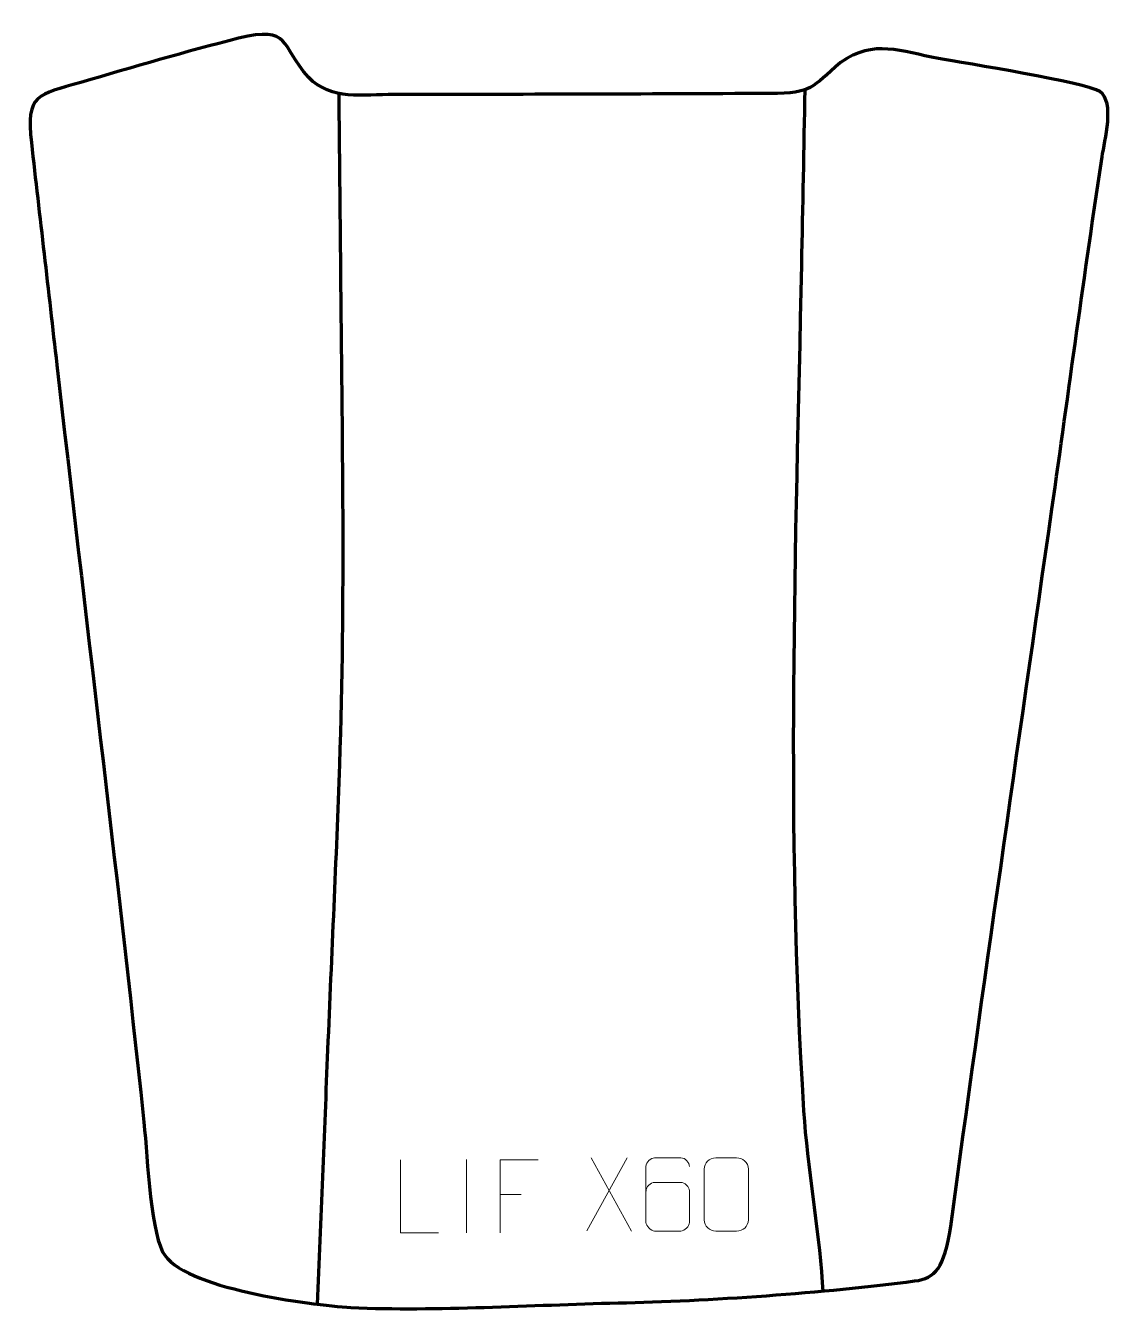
# Model space of a CAD drawing. Header units: millimetres. Extents: x 1184 to 1556, y 237 to 676.
import ezdxf

# ---------------------------------------------------------------- set-up
doc = ezdxf.new("R2010")
doc.units = ezdxf.units.MM
doc.header["$MEASUREMENT"] = 0
doc.layers.add('layer 2', color=7, linetype='Continuous')
doc.layers.add('layer 3', color=7, linetype='Continuous')

msp = doc.modelspace()

# ---------------------------------------------------------------- linework, layer by layer
at = {"layer": 'layer 2', "color": 142, "lineweight": 158}
for points in [[(1291.139, 652.5361), (1291.3309, 632.5631), (1291.5229, 612.5899), (1291.7149, 592.6169), (1291.7149, 592.6169), (1292.2599, 535.9055), (1293.298, 480.0666), (1291.366, 423.3254), (1291.366, 423.3254), (1290.2597, 390.8382), (1288.6401, 358.3692), (1287.3233, 325.8899), (1287.3233, 325.8899), (1286.1535, 296.9103), (1284.9872, 267.9305), (1283.8092, 238.9513)], [(1450.2844, 653.7563), (1449.8994, 633.7952), (1449.5143, 613.834), (1449.1292, 593.8729), (1449.1292, 593.8729), (1447.0788, 497.6064), (1443.7378, 401.2179), (1449.8737, 305.0365), (1449.8737, 305.0365), (1451.1161, 285.5622), (1454.9719, 265.8968), (1456.1941, 246.4211), (1456.1941, 246.4211), (1456.1941, 246.4211), (1456.3822, 243.4247), (1456.3822, 243.4247)]]:
    msp.add_open_spline(points, degree=3, knots=[0, 0, 0, 0, 0.2, 0.2, 0.2, 0.2, 0.4, 0.4, 0.4, 0.4, 0.6, 0.6, 0.6, 0.6, 1, 1, 1, 1], dxfattribs=at)
at = {"layer": 'layer 2', "color": 250, "lineweight": 9}
for points, knots in [([(1325.212, 263.3567), (1325.212, 263.3567), (1312.2629, 263.3567), (1312.2629, 263.3567), (1312.2629, 263.3567), (1312.2629, 263.3567), (1312.2629, 288.3103), (1312.2629, 288.3103)], [0, 0, 0, 0, 0.33333333, 0.33333333, 0.33333333, 0.33333333, 1, 1, 1, 1]), ([(1359.1745, 288.3103), (1359.1745, 288.3103), (1346.3005, 288.3103), (1346.3005, 288.3103), (1346.3005, 288.3103), (1346.3005, 288.3103), (1346.3005, 263.3567), (1346.3005, 263.3567)], [0, 0, 0, 0, 0.33333333, 0.33333333, 0.33333333, 0.33333333, 1, 1, 1, 1]), ([(1410.8986, 285.9713), (1410.8745, 287.3108), (1409.5183, 288.964), (1407.9464, 288.9297), (1407.9464, 288.9297), (1404.9616, 288.9294), (1401.9764, 288.9294), (1398.991, 288.9297), (1398.991, 288.9297), (1397.7719, 288.9446), (1396.0437, 287.507), (1396.0387, 285.9713), (1396.0387, 285.9713), (1396.039, 279.6108), (1396.039, 273.25), (1396.0387, 266.8893), (1396.0387, 266.8893), (1396.0434, 265.7264), (1397.7719, 263.9553), (1398.991, 263.9309), (1398.991, 263.9309), (1401.9764, 263.9312), (1404.9616, 263.9312), (1407.9464, 263.9309), (1407.9464, 263.9309), (1409.2245, 263.9747), (1410.8942, 265.5892), (1410.8986, 266.8893), (1410.8986, 266.8893), (1410.8986, 270.4726), (1410.8986, 274.0557), (1410.8986, 277.6384), (1410.8986, 277.6384), (1410.8601, 279.1166), (1409.2774, 280.5495), (1407.9464, 280.5475), (1407.9464, 280.5475), (1404.9616, 280.5478), (1401.9764, 280.5478), (1398.991, 280.5475), (1398.991, 280.5475), (1397.6615, 280.5525), (1396.0185, 279.0452), (1396.0602, 277.6167)], [0, 0, 0, 0, 0.08333333, 0.08333333, 0.08333333, 0.08333333, 0.16666667, 0.16666667, 0.16666667, 0.16666667, 0.25, 0.25, 0.25, 0.25, 0.33333333, 0.33333333, 0.33333333, 0.33333333, 0.41666667, 0.41666667, 0.41666667, 0.41666667, 0.5, 0.5, 0.5, 0.5, 0.58333333, 0.58333333, 0.58333333, 0.58333333, 0.66666667, 0.66666667, 0.66666667, 0.66666667, 0.75, 0.75, 0.75, 0.75, 0.83333333, 0.83333333, 0.83333333, 0.83333333, 1, 1, 1, 1]), ([(1419.8879, 288.9299), (1422.254, 288.9299), (1424.6205, 288.9299), (1426.987, 288.9299), (1426.987, 288.9299), (1428.9675, 288.9655), (1430.9935, 287.4712), (1431.0206, 285.0291), (1431.0206, 285.0291), (1431.0202, 279.2717), (1431.0202, 273.5139), (1431.0206, 267.7557), (1431.0206, 267.7557), (1430.8785, 265.4281), (1429.1721, 263.9458), (1426.987, 263.935), (1426.987, 263.935), (1424.6146, 263.9354), (1422.2422, 263.9354), (1419.8702, 263.935), (1419.8702, 263.935), (1417.9117, 263.8294), (1415.9053, 265.7173), (1415.9167, 267.7383), (1415.9167, 267.7383), (1415.9171, 273.5189), (1415.9171, 279.2992), (1415.9167, 285.079), (1415.9167, 285.079), (1415.921, 287.221), (1417.6981, 288.9435), (1419.8879, 288.9299)], [0, 0, 0, 0, 0.11111111, 0.11111111, 0.11111111, 0.11111111, 0.22222222, 0.22222222, 0.22222222, 0.22222222, 0.33333333, 0.33333333, 0.33333333, 0.33333333, 0.44444444, 0.44444444, 0.44444444, 0.44444444, 0.55555556, 0.55555556, 0.55555556, 0.55555556, 0.66666667, 0.66666667, 0.66666667, 0.66666667, 0.77777778, 0.77777778, 0.77777778, 0.77777778, 1, 1, 1, 1])]:
    msp.add_open_spline(points, degree=3, knots=knots, dxfattribs=at)
for points in [[(1334.7375, 288.3206), (1334.7375, 288.3206), (1334.7375, 263.3465), (1334.7375, 263.3465)], [(1389.6116, 288.9074), (1389.6116, 288.9074), (1375.871, 264.0116), (1375.871, 264.0116)], [(1377.3256, 288.9074), (1377.3256, 288.9074), (1391.0662, 263.9539), (1391.0662, 263.9539)], [(1346.3005, 276.4306), (1346.3005, 276.4306), (1353.4686, 276.4306), (1353.4686, 276.4306)]]:
    msp.add_open_spline(points, degree=3, dxfattribs=at)
at = {"layer": 'layer 3', "color": 242, "lineweight": 158}
msp.add_open_spline([(1186.1544, 635.6992), (1184.2363, 652.3915), (1188.3842, 651.9942), (1203.1078, 656.2879), (1203.1078, 656.2879), (1220.8474, 661.4456), (1239.0441, 666.8113), (1256.9246, 671.3604), (1256.9246, 671.3604), (1275.0641, 675.6373), (1270.9524, 669.0294), (1280.775, 658.03), (1280.775, 658.03), (1288.8074, 649.9501), (1299.3385, 652.1577), (1310.0039, 652.1529), (1310.0039, 652.1529), (1352.7955, 652.1475), (1395.5906, 652.27), (1438.3815, 652.5001), (1438.3815, 652.5001), (1453.1996, 652.5798), (1452.2726, 654.4446), (1462.5122, 663.0785), (1462.5122, 663.0785), (1473.902, 671.1799), (1483.129, 666.77), (1495.8892, 664.4478), (1495.8892, 664.4478), (1504.5284, 662.8959), (1546.5952, 656.1724), (1550.9883, 653.1593), (1550.9883, 653.1593), (1556.3, 649.5161), (1552.6658, 636.5273), (1551.7945, 630.8072), (1551.7945, 630.8072), (1545.7192, 590.9237), (1540.3575, 550.5336), (1534.6624, 510.5493), (1534.6624, 510.5493), (1523.0278, 428.8702), (1511.1503, 347.2239), (1500.0946, 265.4638), (1500.0946, 265.4638), (1497.8597, 251.128), (1494.9598, 247.8526), (1487.7664, 246.8889), (1487.7664, 246.8889), (1457.4856, 242.8323), (1416.8069, 240.014), (1386.5094, 239.4013), (1386.5094, 239.4013), (1356.5721, 238.7044), (1325.0001, 236.5314), (1295.2243, 237.7878), (1295.2243, 237.7878), (1281.5195, 238.7928), (1237.4637, 244.1788), (1230.9906, 256.8296), (1230.9906, 256.8296), (1226.6623, 265.2886), (1225.6088, 292.2271), (1224.3954, 303.4088), (1224.3954, 303.4088), (1215.1137, 388.9359), (1204.6744, 474.3342), (1194.8649, 559.8017), (1194.8649, 559.8017), (1191.9638, 585.1012), (1189.0611, 610.4004), (1186.1544, 635.6992)], degree=3, knots=[0, 0, 0, 0, 0.05263158, 0.05263158, 0.05263158, 0.05263158, 0.10526316, 0.10526316, 0.10526316, 0.10526316, 0.15789474, 0.15789474, 0.15789474, 0.15789474, 0.21052632, 0.21052632, 0.21052632, 0.21052632, 0.26315789, 0.26315789, 0.26315789, 0.26315789, 0.31578947, 0.31578947, 0.31578947, 0.31578947, 0.36842105, 0.36842105, 0.36842105, 0.36842105, 0.42105263, 0.42105263, 0.42105263, 0.42105263, 0.47368421, 0.47368421, 0.47368421, 0.47368421, 0.52631579, 0.52631579, 0.52631579, 0.52631579, 0.57894737, 0.57894737, 0.57894737, 0.57894737, 0.63157895, 0.63157895, 0.63157895, 0.63157895, 0.68421053, 0.68421053, 0.68421053, 0.68421053, 0.73684211, 0.73684211, 0.73684211, 0.73684211, 0.78947368, 0.78947368, 0.78947368, 0.78947368, 0.84210526, 0.84210526, 0.84210526, 0.84210526, 0.89473684, 0.89473684, 0.89473684, 0.89473684, 1, 1, 1, 1], dxfattribs=at)

doc.saveas('drawing.dxf')
